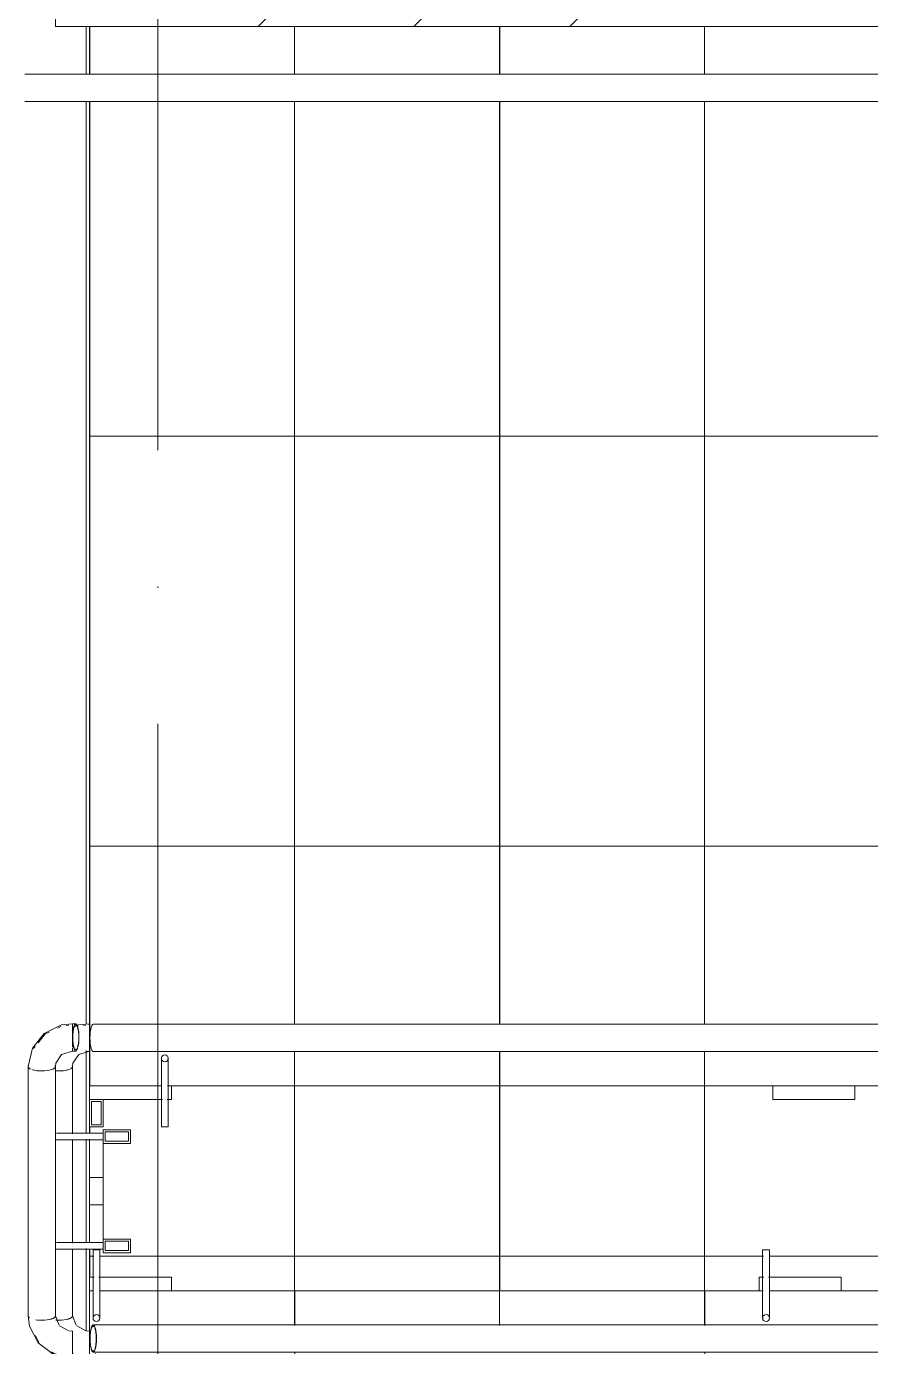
# Model space of a CAD drawing. Header units: millimetres. Extents: x -6467 to 105918, y -7090 to 92481.
# Drawn here: x 83507 to 84743, y -201 to 1731 of the extents above; entities that cross this region are included whole.
import ezdxf

# ---------------------------------------------------------------- set-up
doc = ezdxf.new("R2010")
doc.units = ezdxf.units.MM
doc.linetypes.add('50_200_ШТРИХ_1Т_ш5_п1_п1_', pattern=[1400, 1000, -200, 0, -200])
for name, color, linetype, lineweight in [('A-FLOR', 7, 'Continuous', 9), ('A-WALL', 7, 'Continuous', 5), ('Ограждение', 7, 'Continuous', 9), ('Ограждение-1', 7, 'Continuous', 20)]:
    doc.layers.add(name, color=color, linetype=linetype, lineweight=lineweight)
for name, color, linetype, lineweight, true_color in [('S-STRS-1', 7, 'Continuous', 9, 0xaaaaaa), ('S-STRS-2', 7, 'Continuous', 5, 0xbfbfbf), ('Оси-3', 7, '50_200_ШТРИХ_1Т_ш5_п1_п1_', 9, 0xaaaaaa)]:
    doc.layers.add(name, color=color, linetype=linetype, lineweight=lineweight, true_color=true_color)
pattern_1 = [(0, (87500, -1668.96), (0, 600), []), (90, (87500, -1668.96), (-600, 4e-14), [])]
pattern_2 = [(180, (83600, 1731.04), (7e-14, -600), []), (270, (83600, 1731.04), (600, 4e-14), [])]

# ---------------------------------------------------------------- blocks, each defined once
blk = doc.blocks.new('О_Элемент ограждения_Обод_Труба_ГОСТ 8645-68 - О_Элемент ограждения_Обод_Труба_ГОСТ 8645-68-26169597-АИ_План этажа Радиаторы_2')
at = {"layer": 'Ограждение-1'}
for p, q in [((-20, -20), (-20, 20)), ((-20, 20), (0, 20)), ((0, 20), (0, -20)), ((-17, 17), (-17, -17)), ((-3, 17), (-17, 17)), ((-3, -17), (-3, 17)), ((-17, -17), (-3, -17)), ((0, -20), (-20, -20))]:
    blk.add_line(p, q, dxfattribs=at)
blk = doc.blocks.new('О_Полоса_Трапеция прямоугольная_Прокат_ГОСТ 103-2006 - Крепежная пластина-18996171-АИ_План этажа Радиаторы_2')
at = {"layer": 'Ограждение'}
for p, q in [((7650, 57281), (7650, 57261)), ((7770, 57261), (7770, 57281)), ((7670, 57261), (7756.5, 57261)), ((7763.5, 57261), (7770, 57261))]:
    blk.add_line(p, q, dxfattribs=at)
blk = doc.blocks.new('О_Кронштейн_Форма Г_Круг_ГОСТ 2590-2006 - О_Кронштейн_Форма Г_Круг_ГОСТ 2590-2006-18996168-АИ_План этажа Радиаторы_2')
at = {"layer": 'Ограждение'}
for p, q in [((7755, 57221), (7755, 57296)), ((7765, 57296), (7765, 57221)), ((7755, 57221), (7760, 57221)), ((7760, 57221), (7765, 57221))]:
    blk.add_line(p, q, dxfattribs=at)
at = {"layer": 'Ограждение', "flags": 128}
for points in [[(7755, 57296), (7755, 57312.4), (7755, 57320.8), (7755, 57321)], [(7765, 57321), (7765, 57314.9), (7765, 57299.6), (7765, 57296)]]:
    blk.add_lwpolyline(points, dxfattribs=at)
at = {"layer": 'Ограждение'}
for start, end in [(90, 270), (270, 90)]:
    blk.add_arc((7760, 57321), 5, start, end, dxfattribs=at)
blk = doc.blocks.new('О_Кронштейн_Форма Г_Круг_ГОСТ 2590-2006 - О_Кронштейн_Форма Г_Круг_ГОСТ 2590-2006-V98-АИ_План этажа Радиаторы_2')
at = {"layer": 'Ограждение'}
for p, q in [((7755, 57221), (7755, 57296)), ((7765, 57296), (7765, 57221)), ((7755, 57221), (7755.2, 57221)), ((7764.8, 57221), (7765, 57221))]:
    blk.add_line(p, q, dxfattribs=at)
at = {"layer": 'Ограждение', "flags": 128}
for points in [[(7755, 57296), (7755, 57312.4), (7755, 57320.8), (7755, 57321)], [(7765, 57321), (7765, 57314.9), (7765, 57299.6), (7765, 57296)]]:
    blk.add_lwpolyline(points, dxfattribs=at)
at = {"layer": 'Ограждение'}
for start, end in [(135, 225), (300, 315), (345, 30)]:
    blk.add_arc((7760, 57321), 5, start, end, dxfattribs=at)
blk = doc.blocks.new('О_Элемент поручня_Маршевый_Труба_ГОСТ 8732-78 - О_Элемент поручня_Маршевый_Труба_ГОСТ 8732-78-V117-АИ_План этажа Радиаторы_2')
at = {"layer": 'Ограждение'}
for p, q in [((-13.2, 0), (-3902.6, 0)), ((-3902.6, -40), (-13.2, -40))]:
    blk.add_line(p, q, dxfattribs=at)
at = {"layer": 'Ограждение', "flags": 128}
for points in [[(-3907.3, -20), (-3907.2, -15.5), (-3906.9, -11.3), (-3906.3, -7.5), (-3905.6, -4.4), (-3904.7, -2), (-3903.7, -0.5), (-3902.6, 0)], [(-3901.1, -2.7), (-3902.1, -1.6), (-3903.1, -1.6), (-3904.2, -2.7), (-3905.1, -4.8), (-3905.9, -7.7), (-3906.5, -11.4), (-3906.9, -15.6), (-3907, -20)], [(-3902.6, 0), (-3901.6, -0.5), (-3900.6, -2), (-3899.7, -4.4), (-3898.9, -7.5), (-3898.4, -11.3), (-3898, -15.5), (-3897.9, -20)], [(-3898.2, -20), (-3898.4, -15.6), (-3898.7, -11.4), (-3899.3, -7.7), (-3900.1, -4.8)], [(-8.4, -20), (-8.6, -15.5), (-8.9, -11.3), (-9.5, -7.5), (-10.2, -4.4), (-11.1, -2), (-12.1, -0.5), (-13.2, 0)], [(-3902.6, -40), (-3903.7, -39.5), (-3904.7, -38), (-3905.6, -35.6), (-3906.3, -32.5), (-3906.9, -28.7), (-3907.2, -24.5), (-3907.3, -20)], [(-3907, -20), (-3906.9, -24.4), (-3906.5, -28.6), (-3905.9, -32.3), (-3905.1, -35.2), (-3904.2, -37.3), (-3903.1, -38.4), (-3902.1, -38.4), (-3901.1, -37.3)], [(-3897.9, -20), (-3898, -24.5), (-3898.4, -28.7), (-3898.9, -32.5), (-3899.7, -35.6), (-3900.6, -38), (-3901.6, -39.5), (-3902.6, -40)], [(-3900.1, -35.2), (-3899.3, -32.3), (-3898.7, -28.6), (-3898.4, -24.4), (-3898.2, -20)], [(-13.2, -40), (-12.1, -39.5), (-11.1, -38), (-10.2, -35.6), (-9.5, -32.5), (-8.9, -28.7), (-8.6, -24.5), (-8.4, -20)]]:
    blk.add_lwpolyline(points, dxfattribs=at)
blk = doc.blocks.new('О_Полоса_Трапеция прямоугольная_Прокат_ГОСТ 103-2006 - Крепежная пластина-V100-АИ_План этажа Радиаторы_2')
at = {"layer": 'Ограждение'}
for p, q in [((9550, 57281), (9550, 57261)), ((9670, 57261), (9670, 57281)), ((9550, 57261), (9670, 57261))]:
    blk.add_line(p, q, dxfattribs=at)
blk = doc.blocks.new('О_Элемент поручня_Маршевый_Труба_ГОСТ 8732-78 - О_Элемент поручня_Маршевый_Труба_ГОСТ 8732-78-V159-АИ_План этажа Радиаторы_2')
at = {"layer": 'Ограждение'}
blk.add_line((-3902.1, -1.6), (-3903.1, -1.6), dxfattribs=at)
at = {"layer": 'Ограждение', "flags": 128}
blk.add_lwpolyline([(-3907.1, -13.7), (-3906.9, -11.3), (-3906.3, -7.5), (-3905.6, -4.4), (-3904.7, -2), (-3903.7, -0.5), (-3902.6, 0)], dxfattribs=at)
blk = doc.blocks.new('О_Полоса_Трапеция прямоугольная_Прокат_ГОСТ 103-2006 - Крепежная пластина-V99-АИ_План этажа Радиаторы_2')
at = {"layer": 'Ограждение'}
for p, q in [((8650, 57281), (8650, 57261)), ((8770, 57261), (8770, 57281)), ((8650, 57261), (8756.5, 57261)), ((8763.5, 57261), (8770, 57261))]:
    blk.add_line(p, q, dxfattribs=at)
blk = doc.blocks.new('О_Кронштейн_Форма Г_Круг_ГОСТ 25901 - О_Кронштейн_Форма Г_Круг_ГОСТ 2590-2006 2-26172775-АИ_План этажа Радиаторы_2')
at = {"layer": 'Ограждение'}
for p, q in [((7670, 57202.1), (7624.4, 57202.1)), ((7624.5, 57212.1), (7670, 57212.1))]:
    blk.add_line(p, q, dxfattribs=at)
blk = doc.blocks.new('О_Кронштейн_Форма Г_Круг_ГОСТ 25901 - О_Кронштейн_Форма Г_Круг_ГОСТ 2590-2006 2-V109-АИ_План этажа Радиаторы_2')
at = {"layer": 'Ограждение'}
for p, q in [((7605, 57202.1), (7600, 57202.1)), ((7601.5, 57212.1), (7605, 57212.1)), ((7605, 57212.1), (7670, 57212.1)), ((7670, 57202.1), (7605, 57202.1)), ((7670, 57207.1), (7670, 57212.1)), ((7670, 57202.1), (7670, 57207.1))]:
    blk.add_line(p, q, dxfattribs=at)
blk = doc.blocks.new('О_Кронштейн_Форма Г_Круг_ГОСТ 25901 - О_Кронштейн_Форма Г_Круг_ГОСТ 2590-2006 2-V110-АИ_План этажа Радиаторы_2')
at = {"layer": 'Ограждение'}
for p, q in [((7624.9, 57052.1), (7670, 57052.1)), ((7670, 57042.1), (7624.9, 57042.1))]:
    blk.add_line(p, q, dxfattribs=at)
blk = doc.blocks.new('О_Кронштейн_Форма Г_Круг_ГОСТ 25901 - О_Кронштейн_Форма Г_Круг_ГОСТ 2590-2006 2-V111-АИ_План этажа Радиаторы_2')
at = {"layer": 'Ограждение'}
for p, q in [((7601.5, 57052.1), (7605, 57052.1)), ((7605, 57052.1), (7670, 57052.1)), ((7605, 57042.1), (7599.8, 57042.1)), ((7670, 57042.1), (7605, 57042.1))]:
    blk.add_line(p, q, dxfattribs=at)
blk = doc.blocks.new('О_Элемент ограждения_Обод_Труба_ГОСТ 1 - О_Элемент ограждения_Обод_Труба_ГОСТ 8645-68 2-V130-АИ_План этажа Радиаторы_2')
at = {"layer": 'Ограждение-1'}
for p, q in [((-180, 20), (-160, 20)), ((-180, -20), (-180, 20)), ((-160, 20), (-160, -20)), ((-20, -20), (-20, 20)), ((-20, 20), (0, 20)), ((0, 20), (0, -20)), ((-177, 17), (-177, -17)), ((-163, 17), (-177, 17)), ((-163, -17), (-163, 17)), ((-17, 17), (-17, -17)), ((-3, 17), (-17, 17)), ((-3, -17), (-3, 17)), ((-177, -17), (-163, -17)), ((-17, -17), (-3, -17)), ((-174.8, -20), (-180, -20)), ((-160, -20), (-165.2, -20)), ((0, -20), (-20, -20))]:
    blk.add_line(p, q, dxfattribs=at)
blk = doc.blocks.new('О_Полоса_Трапеция прямоугольная_Прокат_ГОСТ 1 - Крепежная пластина 2-V163-АИ_План этажа Радиаторы_2')
at = {"layer": 'Ограждение'}
for p, q in [((83620, 46.7), (83600, 46.7)), ((83600, 46.7), (83600, -48.9)), ((83620, -43.3), (83620, 46.7))]:
    blk.add_line(p, q, dxfattribs=at)
blk = doc.blocks.new('О_Элемент поручня_Маршевый_Труба_ГОСТ 1 - О_Элемент поручня_Маршевый_Труба_ГОСТ 8732-78 2-26200901-АИ_План этажа Радиаторы_2')
at = {"layer": 'Ограждение'}
for p, q in [((-371.3, 0), (-6.4, 0)), ((-6.4, -40), (-371.3, -40))]:
    blk.add_line(p, q, dxfattribs=at)
for centre, start_param, end_param in [((-371.3, -20), 0, 0.224399), ((-371.3, -20), 4.712389, 6.283185), ((-6.4, -20), 4.712389, 6.283185), ((-371.3, -20), 3.141593, 3.814791), ((-371.3, -20), 4.039191, 4.712389), ((-6.4, -20), 3.141593, 3.590392), ((-6.4, -20), 4.26359, 4.449653), ((-6.4, -20), 4.48799, 4.712389), ((-371.3, -20), 2.879793, 3.141593)]:
    blk.add_ellipse(centre, major_axis=(0, 20), ratio=0.322266, start_param=start_param, end_param=end_param, dxfattribs=at)
blk = doc.blocks.new('О_Элемент поручня_Маршевый_Труба_ГОСТ 1 - О_Элемент поручня_Маршевый_Труба_ГОСТ 8732-78 2-V132-АИ_План этажа Радиаторы_2')
at = {"layer": 'Ограждение'}
for p, q in [((-371.3, 0), (-273, 0)), ((-264.6, 0), (-113, 0)), ((-104.6, 0), (-6.4, 0))]:
    blk.add_line(p, q, dxfattribs=at)
for centre, start_param, end_param in [((-371.3, -20), 0, 0.261799), ((-371.3, -20), 5.834386, 6.283185), ((-371.3, -20), 4.712389, 5.385587), ((-6.4, -20), 4.712389, 6.283185), ((-371.3, -20), 4.45951, 4.712389), ((-6.4, -20), 4.48799, 4.712389)]:
    blk.add_ellipse(centre, major_axis=(0, 20), ratio=0.322266, start_param=start_param, end_param=end_param, dxfattribs=at)
blk = doc.blocks.new('О_Полоса_Трапеция прямоугольная_Прокат_ГОСТ 1 - Крепежная пластина 2-V164-АИ_План этажа Радиаторы_2')
at = {"layer": 'Ограждение'}
for p, q in [((83600, 102.6), (83600, 6.7)), ((83620, 6.7), (83620, 96.7)), ((83600, 6.7), (83620, 6.7))]:
    blk.add_line(p, q, dxfattribs=at)
blk = doc.blocks.new('О_Элемент поручня_Загиб_Труба_ГОСТ 1 - О_Элемент поручня_Загиб_Труба_ГОСТ 8732-78 2-V165-АИ_План этажа Радиаторы_2')
at = {"layer": 'Ограждение'}
for p, q in [((83550, -155.7), (83555.3, -169.4)), ((83556.1, -170.2), (83568.5, -177.1)), ((83525.5, -194), (83520.6, -184.4)), ((83569.7, -177.8), (83575, -178.3)), ((83575, -179.4), (83575, -178.3)), ((83575, -204.8), (83575, -179.4)), ((83575, -179.8), (83575, -180.8)), ((83575, -180.4), (83575, -179.9)), ((83575, -218.3), (83575, -204.8)), ((83575, -216.8), (83572.6, -216.3)), ((83575, -216.5), (83575, -216.8))]:
    blk.add_line(p, q, dxfattribs=at)
at = {"layer": 'Ограждение', "flags": 128}
for points in [[(83575, -218.3), (83547.1, -212.3), (83524.7, -195.4), (83512, -171), (83510, -155.7)], [(83555.7, -212.6), (83547.5, -210.8), (83544.3, -208.3)]]:
    blk.add_lwpolyline(points, dxfattribs=at)
at = {"layer": 'Ограждение'}
blk.add_ellipse((83530, -155.7), major_axis=(20, 0), ratio=0.322266, start_param=4.712389, end_param=6.283185, dxfattribs=at)
blk = doc.blocks.new('О_Элемент поручня_Загиб_Труба_ГОСТ 1 - О_Элемент поручня_Загиб_Труба_ГОСТ 8732-78 2-V166-АИ_План этажа Радиаторы_2')
at = {"layer": 'Ограждение'}
for p, q in [((83575, -155.7), (83580.3, -169.4)), ((83581.1, -170.2), (83594.5, -177.7)), ((83594.7, -177.8), (83600, -178.3)), ((83600, -180.4), (83600, -178.3)), ((83600, -181.3), (83600, -179.4)), ((83600, -179.8), (83600, -180.8)), ((83580.7, -212.6), (83575, -211.3)), ((83600, -218.3), (83575, -212.9)), ((83600, -216.8), (83597.6, -216.3)), ((83600, -218.3), (83600, -216.3)), ((83600, -216.5), (83600, -216.8))]:
    blk.add_line(p, q, dxfattribs=at)
blk.add_ellipse((83555, -155.7), major_axis=(20, 0), ratio=0.322266, start_param=4.712389, end_param=6.283185, dxfattribs=at)
blk = doc.blocks.new('О_Элемент поручня_Загиб_Труба_ГОСТ 1 - О_Элемент поручня_Загиб_Труба_ГОСТ 8732-78 2-V167-АИ_План этажа Радиаторы_2')
at = {"layer": 'Ограждение'}
for p, q in [((83575, 270.7), (83575, 271.7)), ((83575, 245.3), (83575, 270.7)), ((83553.4, 265.3), (83558.1, 267.5)), ((83565.9, 269.3), (83569.4, 269.6)), ((83517.7, 235.6), (83520.5, 239)), ((83575, 240.6), (83575, 245.3)), ((83575, 237.9), (83575, 240.6)), ((83575, 231.8), (83575, 236.7)), ((83575, 236.4), (83575, 234.3)), ((83575, 233.3), (83575, 233.3))]:
    blk.add_line(p, q, dxfattribs=at)
at = {"layer": 'Ограждение', "flags": 128}
for points in [[(83510, 209.2), (83516.2, 236), (83533.7, 257.5), (83559.1, 269.9), (83575, 271.8)], [(83524.6, 244), (83535.2, 256.8), (83540.6, 259.3)], [(83575, 231.8), (83559.1, 226.6), (83550.5, 213.8), (83550, 209.2)]]:
    blk.add_lwpolyline(points, dxfattribs=at)
at = {"layer": 'Ограждение'}
for start_param, end_param in [(2.879793, 3.141593), (3.975256, 4.128787), (4.712389, 6.283185), (0, 0.261799)]:
    blk.add_ellipse((83530, 209.2), major_axis=(20, 0), ratio=0.322266, start_param=start_param, end_param=end_param, dxfattribs=at)
blk = doc.blocks.new('О_Элемент поручня_Загиб_Труба_ГОСТ 1 - О_Элемент поручня_Загиб_Труба_ГОСТ 8732-78 2-V137-АИ_План этажа Радиаторы_2')
at = {"layer": 'Ограждение'}
for p, q in [((69040.9, 57363.6), (69044.4, 57364)), ((69050, 57365), (69050, 57366)), ((69050, 57339.6), (69050, 57365)), ((69050, 57335), (69050, 57339.6)), ((69050, 57331), (69050, 57335)), ((69050, 57326.1), (69050, 57331)), ((69050, 57330.7), (69050, 57328.6)), ((69050, 57327.6), (69050, 57327.6))]:
    blk.add_line(p, q, dxfattribs=at)
at = {"layer": 'Ограждение', "flags": 128}
for points in [[(69025, 57359.8), (69034.1, 57364.2), (69050, 57366.1)], [(69050, 57326.1), (69034.1, 57320.9), (69025.5, 57308.1), (69025, 57303.5)]]:
    blk.add_lwpolyline(points, dxfattribs=at)
at = {"layer": 'Ограждение'}
for start_param, end_param in [(4.45951, 4.712389), (5.295991, 5.449522), (5.546052, 5.759587), (0, 0.261799)]:
    blk.add_ellipse((69005, 57303.5), major_axis=(20, 0), ratio=0.322266, start_param=start_param, end_param=end_param, dxfattribs=at)
blk = doc.blocks.new('О_Элемент поручня_Площадочный_Одноуровневый_ГОСТ 1 - О_Элемент поручня_Площадочный_Одноуровневый_ГОСТ 8732-78 2-V168-АИ_План этажа Радиаторы_2')
at = {"layer": 'Ограждение'}
for p, q in [((4.7, 0), (0, 0)), ((0, 0), (0, -0.7)), ((0, -10), (0, -11.8)), ((0, -33.8), (0, -34.1)), ((0, -37.9), (0, -36)), ((0, -37.9), (0, -36)), ((0, -39.3), (0, -40)), ((0, -40), (4.7, -40))]:
    blk.add_line(p, q, dxfattribs=at)
at = {"layer": 'Ограждение', "flags": 128}
for points in [[(0, -20), (0.1, -15.5), (0.5, -11.3), (1, -7.5), (1.8, -4.4), (2.7, -2), (3.7, -0.5), (4.7, 0)], [(9.1, -20), (9, -15.6), (8.6, -11.4), (8, -7.7), (7.2, -4.8), (6.3, -2.7), (5.2, -1.6), (4.2, -1.6), (3.2, -2.7), (2.2, -4.8), (1.5, -7.7), (0.9, -11.4), (0.5, -15.6), (0.4, -20)], [(4.7, 0), (5.8, -0.5), (6.8, -2), (7.7, -4.4), (8.4, -7.5), (9, -11.3)], [(9, -11.8), (9.3, -15.5), (9.4, -20)], [(4.7, -40), (3.7, -39.5), (2.7, -38), (1.8, -35.6), (1, -32.5), (0.5, -28.7), (0.1, -24.5), (0, -20)], [(0.4, -20), (0.5, -24.4), (0.9, -28.6), (1.5, -32.3), (2.2, -35.2), (3.2, -37.3), (4.2, -38.4), (5.2, -38.4), (6.3, -37.3), (7.2, -35.2), (8, -32.3), (8.6, -28.6), (9, -24.4), (9.1, -20)], [(7.7, -35.6), (6.8, -38), (5.8, -39.5), (4.7, -40)], [(9.4, -20), (9.3, -24.5), (9, -28.7), (8.4, -32.5), (8.1, -33.9)]]:
    blk.add_lwpolyline(points, dxfattribs=at)
blk = doc.blocks.new('О_Элемент поручня_Площадочный_Одноуровневый_ГОСТ 1 - О_Элемент поручня_Площадочный_Одноуровневый_ГОСТ 8732-78 2-V139-АИ_План этажа Радиаторы_2')
at = {"layer": 'Ограждение'}
for p, q in [((4.7, 0), (0, 0)), ((0, -40), (4.7, -40))]:
    blk.add_line(p, q, dxfattribs=at)
at = {"layer": 'Ограждение', "flags": 128}
for points in [[(1.8, -4.4), (2.7, -2), (3.7, -0.5), (4.7, 0)], [(6.3, -2.7), (5.2, -1.6), (4.2, -1.6), (3.2, -2.7), (2.2, -4.8)], [(4.7, 0), (5.8, -0.5), (6.8, -2)]]:
    blk.add_lwpolyline(points, dxfattribs=at)
blk = doc.blocks.new('О_Элемент поручня_Площадочный_Одноуровневый_ГОСТ 1 - О_Элемент поручня_Площадочный_Одноуровневый_ГОСТ 8732-78 2-V169-АИ_План этажа Радиаторы_2')
at = {"layer": 'Ограждение'}
for p, q in [((9.4, 0), (4.7, 0)), ((9.4, -2), (9.4, 0)), ((9.4, -20), (9.4, 0)), ((9.4, -1.5), (9.4, -2.1)), ((9.4, -40), (9.4, -20)), ((9.4, -36), (9.4, -38.5)), ((9.4, -40), (9.4, -37.3))]:
    blk.add_line(p, q, dxfattribs=at)
at = {"layer": 'Ограждение', "flags": 128}
for points in [[(4.7, 0), (3.7, -0.5), (2.7, -2), (1.8, -4.4), (1, -7.5)], [(3.2, -2.7), (4.2, -1.6), (5.2, -1.6), (6.3, -2.7)], [(6.8, -2), (5.8, -0.5), (4.7, 0)]]:
    blk.add_lwpolyline(points, dxfattribs=at)
blk = doc.blocks.new('О_Элемент поручня_Площадочный_Одноуровневый_ГОСТ 1 - О_Элемент поручня_Площадочный_Одноуровневый_ГОСТ 8732-78 2-V141-АИ_План этажа Радиаторы_2')
at = {"layer": 'Ограждение'}
for p, q in [((9.4, 0), (4.7, 0)), ((9.4, -2), (9.4, 0)), ((9.4, -2.7), (9.4, 0)), ((9.4, -40), (9.4, -37.3)), ((9.4, -37.9), (9.4, -38.5)), ((9.4, -40), (9.4, -38))]:
    blk.add_line(p, q, dxfattribs=at)
at = {"layer": 'Ограждение', "flags": 128}
for points in [[(4.7, 0), (3.7, -0.5), (2.7, -2), (1.8, -4.4)], [(3.2, -2.7), (4.2, -1.6), (5.2, -1.6), (6.3, -2.7)], [(6.8, -2), (5.8, -0.5), (4.7, 0)]]:
    blk.add_lwpolyline(points, dxfattribs=at)
blk = doc.blocks.new('О_Элемент поручня_выступ_Загиб слева_Труба_ГОСТ 8732-78 - О_Элемент поручня_выступ_Загиб слева_Труба_ГОСТ 8732-78-26129879-АИ_План этажа Радиаторы_2')
at = {"layer": 'Ограждение'}
for p, q in [((-295, 0), (-300, 0)), ((-300, -40), (-297.5, -40))]:
    blk.add_line(p, q, dxfattribs=at)
blk = doc.blocks.new('О_Элемент поручня_Пристенный_Труба_ГОСТ 8732-78 - О_Элемент поручня_Пристенный_Труба_ГОСТ 8732-78-26131810-АИ_План этажа Радиаторы_2')
at = {"layer": 'Ограждение'}
for p, q in [((235, 40), (-3970, 40)), ((-3970, 0), (235, 0))]:
    blk.add_line(p, q, dxfattribs=at)

msp = doc.modelspace()

# ---------------------------------------------------------------- hatches: boundary and pattern name
at = {"layer": 'A-WALL'}
h = msp.add_hatch(dxfattribs=at)
h.set_pattern_fill('FP_1', color=256, style=0, pattern_type=2)
h.set_pattern_definition([(45, (0, 0), (-228.0985, 228.0985), []), (45, (228.1, 0), (-228.0985, 228.0985), [403.225, -80.645, 6.706, -73.939])])
h.paths.add_polyline_path([(87539.3, 1731), (89250, 1731), (89250, 1981), (83800, 1981), (83802.1, 1731), (85878.3, 1731)])
at = {"layer": 'S-STRS-2'}
h = msp.add_hatch(dxfattribs=at)
h.set_pattern_fill('FP_11', color=256, style=0, pattern_type=2)
h.set_pattern_definition(pattern_2)
h.paths.add_polyline_path([(83900, 181), (83900, 231), (83603.2, 233), (83600.9, 244.2), (83601.6, 263.5), (83605.3, 271), (83900, 271), (83900, 1621), (83600, 1621), (83600, 181), (83705.2, 181), (83706.5, 196), (83714.8, 196), (83714.8, 181), (83802.1, 181)])
h.paths.add_polyline_path([(83710, 205), (83705.7, 207.3), (83706.6, 210.9), (83714.3, 207.3), (83712.5, 205.1), (83710.2, 205)])
h.paths.add_polyline_path([(83710, 216), (83707.5, 216.7), (83708.4, 225.4), (83712.5, 225.4), (83714.8, 219.7), (83710.9, 216.7)])
h.paths.add_polyline_path([(83600, 1661), (83900, 1661), (83900, 1731), (83600, 1731), (83600, 1705.4)])
h = msp.add_hatch(dxfattribs=at)
h.set_pattern_fill('FP_11', color=256, style=0, pattern_type=2)
h.set_pattern_definition(pattern_2)
h.paths.add_polyline_path([(83900, 181), (84200, 181), (84200, 231), (83900, 231)])
h.paths.add_polyline_path([(83900, 271), (84200, 271), (84200, 1621), (83900, 1621), (83900, 391.9)])
h.paths.add_polyline_path([(83900, 1661), (84200, 1661), (84200, 1731), (83900, 1731)])
h = msp.add_hatch(dxfattribs=at)
h.set_pattern_fill('FP_11', color=256, style=0, pattern_type=2)
h.set_pattern_definition(pattern_2)
h.paths.add_polyline_path([(84500, 181), (84500, 231), (84200, 231), (84200, 181), (84217.7, 181)])
h.paths.add_polyline_path([(84217.3, 271), (84500, 271), (84500, 1621), (84200, 1621), (84200, 271), (84210, 271)])
h.paths.add_polyline_path([(84200, 1661), (84500, 1661), (84500, 1731), (84200, 1731)])
h = msp.add_hatch(dxfattribs=at)
h.set_pattern_fill('FP_11', color=256, style=0, pattern_type=2)
h.set_pattern_definition(pattern_2)
h.paths.add_polyline_path([(84500, 181), (84800, 181), (84800, 231), (84500, 231)])
h.paths.add_polyline_path([(84800, 271), (84800, 1621), (84500, 1621), (84500, 271), (84632.6, 271)])
h.paths.add_polyline_path([(84800, 1661), (84800, 1731), (84500, 1731), (84500, 1661)])
h = msp.add_hatch(dxfattribs=at)
h.set_pattern_fill('FP_11', color=256, style=0, pattern_type=2)
h.set_pattern_definition(pattern_2)
h.paths.add_polyline_path([(83900, -119), (83900, 181), (83720, 181), (83720, 161), (83714.8, 161), (83713.5, 121), (83705.2, 121), (83705.2, 161), (83620, 161), (83620, 121), (83600, 121), (83600, 111.6), (83620, 113.7), (83620, 116.7), (83660, 116.7), (83660, 96.7), (83620, 96.7), (83620, -43.3), (83660, -43.3), (83660, -63.3), (83620, -63.3), (83620, -58.1), (83600, -60.3), (83600, -99), (83605.2, -99), (83606.5, -59), (83614.8, -60.3), (83614.8, -99), (83720, -99), (83720, -119), (83802.1, -119)])
h.paths.add_polyline_path([(83623, -60.3), (83657, -60.3), (83657, -46.3), (83623, -46.3), (83623, -53.3)])
h.paths.add_polyline_path([(83657, 99.7), (83657, 113.7), (83623, 113.7), (83623, 99.7), (83643, 99.7)])
h.paths.add_polyline_path([(83603, 124), (83617, 124), (83617, 158), (83603, 158), (83603, 138)])
h = msp.add_hatch(dxfattribs=at)
h.set_pattern_fill('FP_11', color=256, style=0, pattern_type=2)
h.set_pattern_definition(pattern_2)
h.paths.add_polyline_path([(83900, -119), (84200, -119), (84200, 181), (83900, 181), (83900, 40)])
h = msp.add_hatch(dxfattribs=at)
h.set_pattern_fill('FP_11', color=256, style=0, pattern_type=2)
h.set_pattern_definition(pattern_2)
h.paths.add_polyline_path([(84500, -119), (84500, 181), (84200, 181), (84200, -119), (84217.3, -119)])
h = msp.add_hatch(dxfattribs=at)
h.set_pattern_fill('FP_11', color=256, style=0, pattern_type=2)
h.set_pattern_definition(pattern_2)
h.paths.add_polyline_path([(84500, -119), (84580, -119), (84580, -99), (84585.2, -99), (84586.5, -59), (84594.8, -59), (84594.8, -99), (84700, -99), (84700, -119), (84800, -119), (84800, 181), (84720, 181), (84720, 161), (84600, 161), (84600, 181), (84500, 181), (84500, 40)])
h = msp.add_hatch(dxfattribs=at)
h.set_pattern_fill('FP_10', color=256, style=0, pattern_type=2)
h.set_pattern_definition(pattern_1)
h.paths.add_polyline_path([(83600, -1669), (83900, -1669), (83900, -1599), (83600, -1599)])
h.paths.add_polyline_path([(83900, -1559), (83900, -209), (83608.4, -210.8), (83605.9, -214.3), (83600, -213.4), (83602.1, -176.5), (83605.3, -170.6), (83900, -169), (83900, -119), (83614.8, -119), (83613.5, -134), (83605.2, -134), (83605.2, -119), (83600, -119), (83600, -1559)])
h.paths.add_polyline_path([(83610, -164), (83607.3, -162.9), (83606.3, -156.8), (83612.5, -154.6), (83611.6, -163.3)])
h.paths.add_polyline_path([(83615, -149.2), (83605.3, -147.6), (83608.2, -143), (83614, -143.1)])
h = msp.add_hatch(dxfattribs=at)
h.set_pattern_fill('FP_10', color=256, style=0, pattern_type=2)
h.set_pattern_definition(pattern_1)
h.paths.add_polyline_path([(84200, -1669), (84200, -1599), (83900, -1599), (83900, -1669)])
h.paths.add_polyline_path([(84200, -1559), (84200, -209), (83900, -209), (83900, -1559)])
h.paths.add_polyline_path([(83900, -169), (84200, -169), (84200, -119), (83900, -119)])
h = msp.add_hatch(dxfattribs=at)
h.set_pattern_fill('FP_10', color=256, style=0, pattern_type=2)
h.set_pattern_definition(pattern_1)
h.paths.add_polyline_path([(84200, -1669), (84500, -1669), (84500, -1599), (84200, -1599)])
h.paths.add_polyline_path([(84200, -1559), (84500, -1559), (84500, -209), (84200, -209), (84200, -312)])
h.paths.add_polyline_path([(84500, -169), (84500, -119), (84200, -119), (84200, -169), (84217.3, -169)])
h = msp.add_hatch(dxfattribs=at)
h.set_pattern_fill('FP_10', color=256, style=0, pattern_type=2)
h.set_pattern_definition(pattern_1)
h.paths.add_polyline_path([(84800, -1669), (84800, -1599), (84500, -1599), (84500, -1669)])
h.paths.add_polyline_path([(84800, -1559), (84800, -209), (84500, -209), (84500, -1559)])
h.paths.add_polyline_path([(84800, -169), (84800, -119), (84594.8, -119), (84593.5, -134), (84585.2, -134), (84585.2, -119), (84500, -119), (84500, -169), (84632.6, -169)])
h.paths.add_polyline_path([(84590, -164), (84586.5, -160.8), (84586.5, -156.7), (84592.5, -154.6), (84592.1, -163.1), (84591.3, -163.4)])
h.paths.add_polyline_path([(84595, -149.2), (84585.7, -145.2), (84587.5, -143), (84594.3, -144.8), (84594.8, -148.3)])

# ---------------------------------------------------------------- linework, layer by layer
at = {"layer": 'A-FLOR'}
for p, q in [((83595, 1661), (83595, 1731)), ((83595, 271.2), (83595, 1621)), ((83595, 111.1), (83595, 232.7)), ((83595, -48.9), (83595, 102.7)), ((83595, -178.1), (83595, -57.3))]:
    msp.add_line(p, q, dxfattribs=at)
at = {"layer": 'A-WALL'}
for p, q in [((83550, 5831), (83550, 1731)), ((83550, 1731), (89000, 1731))]:
    msp.add_line(p, q, dxfattribs=at)
at = {"layer": 'S-STRS-1'}
for p, q in [((83600, 1731), (83600, 1661)), ((83600, 1731), (83600, 1661)), ((83900, 1731), (83900, 1661)), ((83900, 1731), (83900, 1661)), ((84200, 1731), (84200, 1661)), ((84200, 1731), (84200, 1661)), ((84500, 1731), (84500, 1661)), ((84500, 1731), (84500, 1661)), ((83600, 1621), (83600, 270.7)), ((83600, 1621), (83600, 270.7)), ((83900, 1621), (83900, 270.5)), ((83900, 1621), (83900, 270.5)), ((84200, 1621), (84200, 270.7)), ((84200, 1621), (84200, 270.7)), ((84500, 1621), (84500, 270.5)), ((84500, 1621), (84500, 270.5)), ((83600, 236.4), (83600, 181)), ((83600, 236.4), (83600, 181)), ((83900, 231.5), (83900, 181)), ((83900, 231.5), (83900, 181)), ((84200, 231.3), (84200, 181)), ((84200, 231.3), (84200, 181)), ((84500, 231.5), (84500, 181)), ((84500, 231.5), (84500, 181)), ((83600, 181), (83705.7, 181)), ((83714.2, 181), (83900, 181)), ((83900, 181), (83900, -119)), ((83900, 181), (83900, -119)), ((83900, 181), (84200, 181)), ((84200, 181), (84200, -119)), ((84200, 181), (84200, -119)), ((84200, 181), (84500, 181)), ((84500, 181), (84500, -119)), ((84500, 181), (84500, -119)), ((84500, 181), (84800, 181)), ((83600, 121), (83600, 111.1)), ((83600, 121), (83600, 111.1)), ((83600, -57.4), (83600, -99)), ((83600, -57.4), (83600, -99)), ((83600, -181.3), (83600, -119)), ((83605.8, -119), (83600, -119)), ((83900, -119), (83614.3, -119)), ((84200, -119), (83900, -119)), ((83900, -169.6), (83900, -119)), ((83900, -169.6), (83900, -119)), ((84500, -119), (84200, -119)), ((84200, -169.7), (84200, -119)), ((84200, -169.7), (84200, -119)), ((84585.8, -119), (84500, -119)), ((84500, -169.8), (84500, -119)), ((84500, -169.8), (84500, -119)), ((84800, -119), (84594.3, -119))]:
    msp.add_line(p, q, dxfattribs=at)
at = {"layer": 'Оси-3'}
msp.add_line((83700, -5889.7), (83700, 11717), dxfattribs=at)

# ---------------------------------------------------------------- block references
at = {"layer": 'Ограждение'}
for name, p, rotation in [('О_Элемент поручня_Пристенный_Труба_ГОСТ 8732-78 - О_Элемент поручня_Пристенный_Труба_ГОСТ 8732-78-26131810-АИ_План этажа Радиаторы_2', (83740, 1661), 180), ('О_Элемент поручня_выступ_Загиб слева_Труба_ГОСТ 8732-78 - О_Элемент поручня_выступ_Загиб слева_Труба_ГОСТ 8732-78-26129879-АИ_План этажа Радиаторы_2', (83300, 231), 180), ('О_Элемент поручня_Маршевый_Труба_ГОСТ 8732-78 - О_Элемент поручня_Маршевый_Труба_ГОСТ 8732-78-V117-АИ_План этажа Радиаторы_2', (83592.1, 231), 180), ('О_Элемент поручня_Маршевый_Труба_ГОСТ 1 - О_Элемент поручня_Маршевый_Труба_ГОСТ 8732-78 2-26200901-АИ_План этажа Радиаторы_2', (83550, -162.2), 270.0000000000002), ('О_Элемент поручня_Маршевый_Труба_ГОСТ 1 - О_Элемент поручня_Маршевый_Труба_ГОСТ 8732-78 2-V132-АИ_План этажа Радиаторы_2', (83575, -162.2), 270.0000000000002), ('О_Элемент ограждения_Обод_Труба_ГОСТ 8645-68 - О_Элемент ограждения_Обод_Труба_ГОСТ 8645-68-26169597-АИ_План этажа Радиаторы_2', (83600, 141), 180), ('О_Элемент ограждения_Обод_Труба_ГОСТ 1 - О_Элемент ограждения_Обод_Труба_ГОСТ 8645-68 2-V130-АИ_План этажа Радиаторы_2', (83640, -63.3), 270.0000000000002), ('О_Кронштейн_Форма Г_Круг_ГОСТ 2590-2006 - О_Кронштейн_Форма Г_Круг_ГОСТ 2590-2006-18996168-АИ_План этажа Радиаторы_2', (91370, 57162.1), 180), ('О_Кронштейн_Форма Г_Круг_ГОСТ 2590-2006 - О_Кронштейн_Форма Г_Круг_ГОСТ 2590-2006-V98-АИ_План этажа Радиаторы_2', (91370, 57162.1), 180), ('О_Кронштейн_Форма Г_Круг_ГОСТ 2590-2006 - О_Кронштейн_Форма Г_Круг_ГОСТ 2590-2006-18996168-АИ_План этажа Радиаторы_2', (92350, 57162.1), 180), ('О_Кронштейн_Форма Г_Круг_ГОСТ 2590-2006 - О_Кронштейн_Форма Г_Круг_ГОСТ 2590-2006-V98-АИ_План этажа Радиаторы_2', (92350, 57162.1), 180), ('О_Полоса_Трапеция прямоугольная_Прокат_ГОСТ 103-2006 - Крепежная пластина-V99-АИ_План этажа Радиаторы_2', (92370, 57162.1), 180), ('О_Полоса_Трапеция прямоугольная_Прокат_ГОСТ 103-2006 - Крепежная пластина-V99-АИ_План этажа Радиаторы_2', (93350, 57162.1), 180), ('О_Элемент поручня_Площадочный_Одноуровневый_ГОСТ 1 - О_Элемент поручня_Площадочный_Одноуровневый_ГОСТ 8732-78 2-V169-АИ_План этажа Радиаторы_2', (83609.4, -218.3), 180), ('О_Элемент поручня_Площадочный_Одноуровневый_ГОСТ 1 - О_Элемент поручня_Площадочный_Одноуровневый_ГОСТ 8732-78 2-V141-АИ_План этажа Радиаторы_2', (83609.4, -218.3), 180)]:
    msp.add_blockref(name, p, dxfattribs=dict(at, rotation=rotation))
for name, p in [('О_Элемент поручня_Загиб_Труба_ГОСТ 1 - О_Элемент поручня_Загиб_Труба_ГОСТ 8732-78 2-V167-АИ_План этажа Радиаторы_2', (0, 0)), ('О_Элемент поручня_Загиб_Труба_ГОСТ 1 - О_Элемент поручня_Загиб_Труба_ГОСТ 8732-78 2-V137-АИ_План этажа Радиаторы_2', (14550, -57094.3)), ('О_Элемент поручня_Площадочный_Одноуровневый_ГОСТ 1 - О_Элемент поручня_Площадочный_Одноуровневый_ГОСТ 8732-78 2-V168-АИ_План этажа Радиаторы_2', (83575, 271.8)), ('О_Элемент поручня_Площадочный_Одноуровневый_ГОСТ 1 - О_Элемент поручня_Площадочный_Одноуровневый_ГОСТ 8732-78 2-V139-АИ_План этажа Радиаторы_2', (83575, 271.8)), ('О_Кронштейн_Форма Г_Круг_ГОСТ 2590-2006 - О_Кронштейн_Форма Г_Круг_ГОСТ 2590-2006-V98-АИ_План этажа Радиаторы_2', (75950, -57100)), ('О_Кронштейн_Форма Г_Круг_ГОСТ 2590-2006 - О_Кронштейн_Форма Г_Круг_ГОСТ 2590-2006-18996168-АИ_План этажа Радиаторы_2', (75950, -57100)), ('О_Полоса_Трапеция прямоугольная_Прокат_ГОСТ 103-2006 - Крепежная пластина-18996171-АИ_План этажа Радиаторы_2', (75950, -57100)), ('О_Полоса_Трапеция прямоугольная_Прокат_ГОСТ 103-2006 - Крепежная пластина-V100-АИ_План этажа Радиаторы_2', (75050, -57100)), ('О_Кронштейн_Форма Г_Круг_ГОСТ 25901 - О_Кронштейн_Форма Г_Круг_ГОСТ 2590-2006 2-V109-АИ_План этажа Радиаторы_2', (75950, -57100.4)), ('О_Кронштейн_Форма Г_Круг_ГОСТ 25901 - О_Кронштейн_Форма Г_Круг_ГОСТ 2590-2006 2-26172775-АИ_План этажа Радиаторы_2', (75950, -57100.4)), ('О_Полоса_Трапеция прямоугольная_Прокат_ГОСТ 1 - Крепежная пластина 2-V164-АИ_План этажа Радиаторы_2', (0, 0)), ('О_Полоса_Трапеция прямоугольная_Прокат_ГОСТ 1 - Крепежная пластина 2-V163-АИ_План этажа Радиаторы_2', (0, 0)), ('О_Кронштейн_Форма Г_Круг_ГОСТ 25901 - О_Кронштейн_Форма Г_Круг_ГОСТ 2590-2006 2-V111-АИ_План этажа Радиаторы_2', (75950, -57100.4)), ('О_Кронштейн_Форма Г_Круг_ГОСТ 25901 - О_Кронштейн_Форма Г_Круг_ГОСТ 2590-2006 2-V110-АИ_План этажа Радиаторы_2', (75950, -57100.4)), ('О_Элемент поручня_Загиб_Труба_ГОСТ 1 - О_Элемент поручня_Загиб_Труба_ГОСТ 8732-78 2-V165-АИ_План этажа Радиаторы_2', (0, 0)), ('О_Элемент поручня_Загиб_Труба_ГОСТ 1 - О_Элемент поручня_Загиб_Труба_ГОСТ 8732-78 2-V166-АИ_План этажа Радиаторы_2', (0, 0)), ('О_Элемент поручня_Маршевый_Труба_ГОСТ 8732-78 - О_Элемент поручня_Маршевый_Труба_ГОСТ 8732-78-V117-АИ_План этажа Радиаторы_2', (87507.9, -169)), ('О_Элемент поручня_Маршевый_Труба_ГОСТ 8732-78 - О_Элемент поручня_Маршевый_Труба_ГОСТ 8732-78-V159-АИ_План этажа Радиаторы_2', (87507.9, -169))]:
    msp.add_blockref(name, p, dxfattribs=at)

doc.saveas('drawing.dxf')
